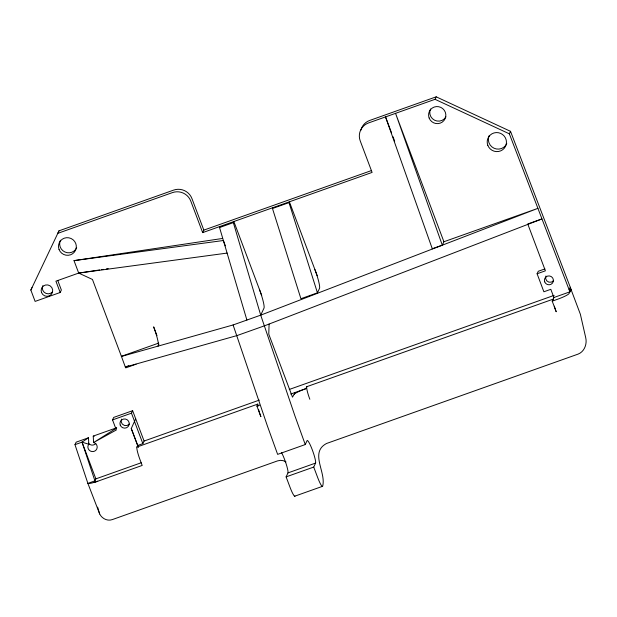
<?xml version="1.0" encoding="UTF-8"?>
<svg xmlns="http://www.w3.org/2000/svg" width="617" height="617" viewBox="0 0 617 617"><rect width="100%" height="100%" fill="white"/><g stroke="black" fill="none" stroke-linecap="round" stroke-linejoin="round"><path stroke-width="0.93" d="M269.097 324.056L268.773 334.167L292.497 397.163L295.181 392.474M137.653 445.489L131.267 428.537L134.537 421.326L131.467 413.174L132.632 410.683L144.077 441.047L142.859 443.638L137.653 445.489L136.928 447.032A11.422 1.558 70.4 0 0 139.99 459.619L142.18 465.442L94.162 482.502L95.866 478.869L141.17 462.773M57.743 280.419L61.353 290.005L60.188 292.497L35.115 301.404L30.85 290.075L32.015 287.584M202.661 232.617L203.826 230.126L191.956 198.612A14.284 14.014 25.1 0 0 173.639 190.105L58.985 230.843L57.821 233.334L172.467 192.597A14.284 14.014 25.1 0 1 190.792 201.103L202.661 232.617L372.097 172.421L360.228 140.907A14.284 14.014 25.1 0 1 368.573 122.93L435.031 99.314L509.357 133.827L569.915 291.833L553.912 297.517L552.215 301.158L556.202 311.747A11.422 1.558 70.4 0 1 554.328 306.186M87.969 438.564L88.47 437.785L82.03 442.15L94.933 480.859L87.876 483.366L74.981 444.656L76.146 442.165L88.47 437.785L88.794 444.248L88.3 445.027A4.674 4.589 25.1 0 0 90.606 451.158A4.674 4.589 25.1 0 0 96.776 448.968A4.674 4.589 25.1 0 0 94.47 442.836L93.568 442.551L93.244 436.088L116.598 427.789M553.912 297.517L550.819 289.311L543.878 291.779L537.098 273.771L545.397 270.817L527.751 223.979L541.919 218.95L264.701 325.737L237.082 335.548L125.336 367.076L121.41 356.333L158.746 343.067M125.336 367.076L125.76 367.863L136.11 364.184M116.698 427.974L93.568 442.551L116.328 429.964L112.541 419.899L113.705 417.408L132.632 410.683M87.876 483.366L99.669 513.953C101.898 518.488 107.304 521.38 112.24 519.622L277.55 460.891L280.411 460.336L283.288 460.683L285.987 461.902M158.052 346.122L158.931 344.247M246.9 320.053L219.544 227.534L220.053 226.439M135.709 418.835L134.491 421.426L142.859 443.638M131.267 428.537L138.47 447.441M121.341 356.479L233.095 324.958L267.331 425.784L277.635 454.374L305.253 444.556L294.949 415.966L260.713 315.148L233.349 222.629L233.866 221.534L261.716 295.474M314.909 269.567A17.137 2.345 70.4 0 1 319.49 288.447L317.439 292.828L300.911 298.705L272.475 208.492L272.853 207.682M317.439 292.828L289.003 202.615L289.381 201.805L317.238 275.753M233.095 324.958L260.713 315.148L263.976 308.176A17.137 2.345 70.4 0 0 259.387 289.296M258.546 409.387A11.422 1.558 70.4 0 0 260.891 416.668L256.903 406.071L257.829 404.081L136.928 447.032M435.031 99.314L436.196 96.823L510.521 131.336L571.08 289.342L569.915 291.833M294.17 394.248A11.43 1.319 -20.5 0 1 305.847 388.679L306.78 386.689L553.148 299.16A11.422 1.558 70.4 0 0 553.04 300.039M295.026 496.076A11.422 1.558 70.4 0 1 290.106 487.476L286.111 476.879L287.977 472.9A12.163 1.658 70.4 0 0 286.165 463.953A12.163 1.658 70.4 0 0 281.491 452.5M305.253 444.556L307.119 440.577A12.163 1.658 70.4 0 1 312.287 449.839A12.163 1.658 70.4 0 1 315.596 463.082L313.729 467.069L286.111 476.879M260.713 315.148L537.924 208.353L443.916 241.748L442.312 245.188L432.286 248.751L432.502 248.304M509.357 133.827L510.521 131.336M537.098 273.771L538.263 271.279L544.904 268.919M569.121 289.735L570.285 287.244M571.08 289.342L569.059 293.507A11.422 1.55 -20.6 0 1 557.467 299.291L552.215 301.158M30.85 290.075L58.985 230.843M436.196 96.823L369.737 120.438A14.284 14.014 25.1 0 0 360.868 130.264M99.645 269.945L78.698 273.076L55.916 281.167L60.188 292.497M203.826 230.126L371.457 170.57M272.475 208.492L289.003 202.615M219.544 227.534L233.349 222.629M126.261 366.621L128.853 365.696M112.541 419.899L131.467 413.174M74.981 444.656L82.03 442.15L88.794 444.248M144.077 441.047L259.302 400.109M289.242 389.474L554.174 295.35M290.73 394.055L305.847 388.679M287.977 472.9L315.596 463.082M294.648 496.23L322.267 486.42M97.771 481.221L92.565 482.849A11.422 1.55 -20.6 0 1 88.162 483.404M121.41 356.333L92.457 279.462L78.698 273.076L74.009 260.629L222.567 238.455M101.55 269.66L103.455 269.382M106.309 268.95L108.214 268.673M74.009 260.629L223.377 240.514L225.39 245.844M78.698 273.076L227.118 253.086M93.244 436.088L94.139 436.373M570.995 289.373L580.373 314.269L585.726 337.73C587.23 344.047 584.446 351.651 578.114 354.104L326.501 443.5C309.364 452.608 326.439 472.221 322.645 486.265A11.422 1.558 70.4 0 1 317.716 477.658L313.729 467.069M443.916 241.748L395.551 113.343L442.312 245.188M391.633 133.102L385.525 116.906L432.286 248.751M392.99 136.704L394.679 141.208M156.973 335.687L153.648 326.863A17.137 2.345 70.4 0 1 158.237 345.744M82.03 442.15L95.866 478.869M99.669 513.953L97.625 507.151M129.354 424.041A4.674 4.589 25.1 0 1 121.518 419.09M52.576 291.81A5.815 5.707 25.1 0 1 42.828 285.656M76.693 247.772A8.954 8.792 25.1 0 1 64.87 251.975A8.954 8.792 25.1 0 1 60.443 240.229M445.906 116.921A8.669 8.507 25.1 0 1 434.468 120.161A8.669 8.507 25.1 0 1 430.519 108.962M506.773 143.668A9.671 9.494 25.1 0 1 494.001 148.211A9.671 9.494 25.1 0 1 489.219 135.524M553.549 280.743A4.512 4.427 25.1 0 1 545.983 275.961M256.903 406.071A11.43 1.134 -20.3 0 1 259.626 405.145M257.898 406.495A11.422 1.558 70.4 0 1 257.829 404.081M309.842 399.276A11.422 1.558 70.4 0 1 306.78 386.689M95.805 443.515A4.674 4.589 25.1 0 1 88.416 443.153M120.23 425.098A4.674 4.589 25.1 0 0 128.182 426.524A4.674 4.589 25.1 0 0 125.359 419.02A4.674 4.589 25.1 0 0 120.23 425.098M41.501 292.52A5.815 5.707 25.1 0 0 51.404 294.301A5.815 5.707 25.1 0 0 47.887 284.961A5.815 5.707 25.1 0 0 41.501 292.52M59.039 249.461A8.954 8.792 25.1 0 0 74.295 252.199A8.954 8.792 25.1 0 0 68.873 237.815A8.954 8.792 25.1 0 0 59.039 249.461M429.123 117.978A8.669 8.507 25.1 0 0 443.885 120.624A8.669 8.507 25.1 0 0 438.641 106.702A8.669 8.507 25.1 0 0 429.123 117.978M487.8 145.296A9.671 9.494 25.1 0 0 504.266 148.25A9.671 9.494 25.1 0 0 498.42 132.717A9.671 9.494 25.1 0 0 487.8 145.296M544.695 281.853A4.512 4.427 25.1 0 0 552.385 283.226A4.512 4.427 25.1 0 0 549.654 275.976A4.512 4.427 25.1 0 0 544.695 281.853"/></g></svg>
